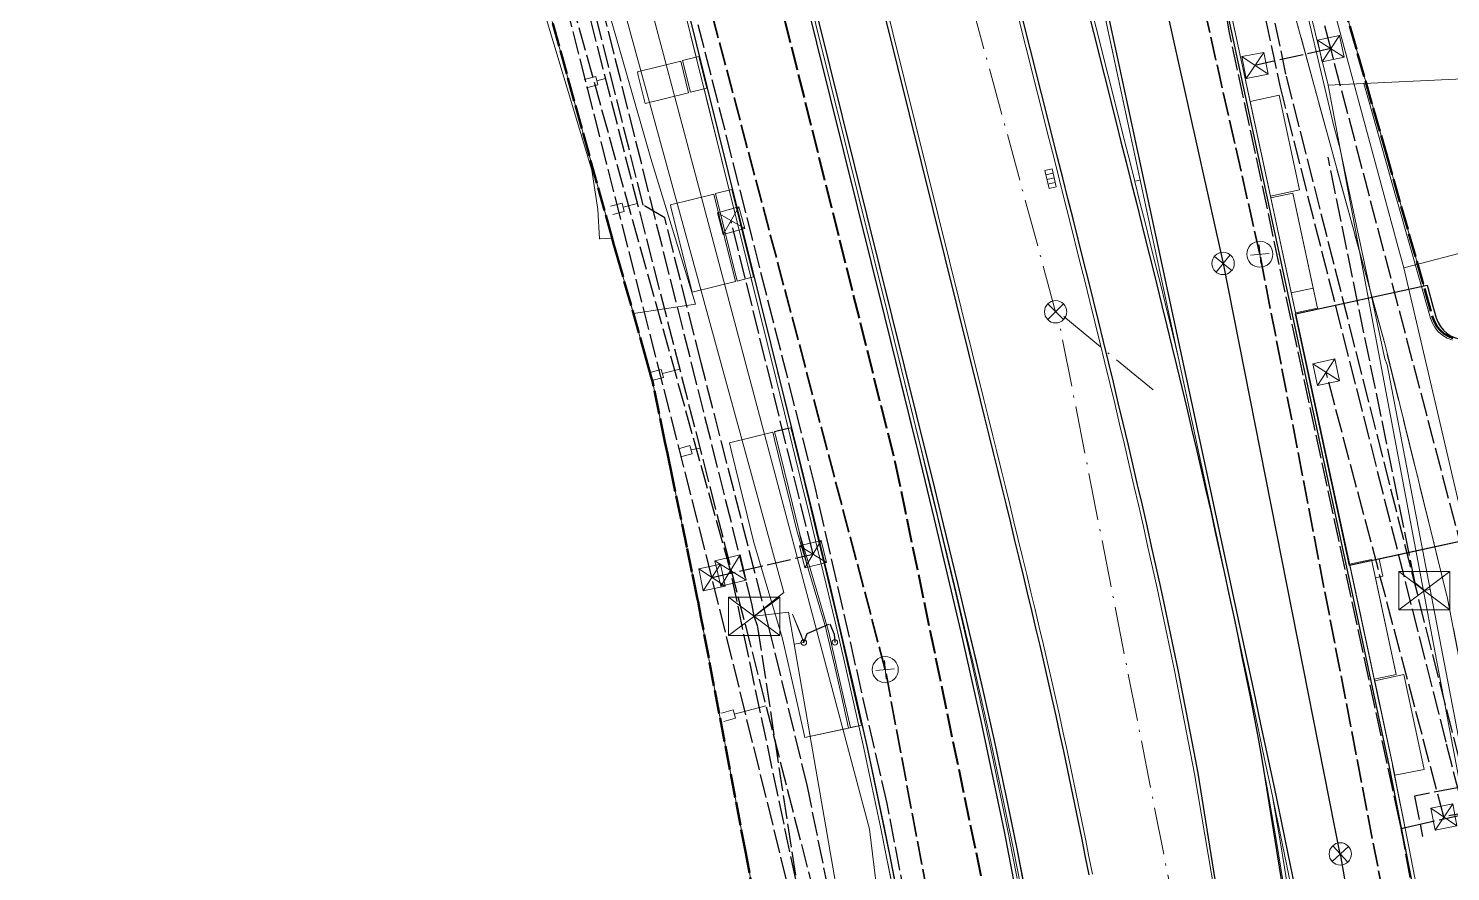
# Model space of a CAD drawing. Header units: metres. Extents: x 105014 to 106600, y 111320 to 118425.
# Drawn here: x 105888.2 to 105964.4, y 115048.5 to 115093.8 of the extents above; entities that cross this region are included whole.
import ezdxf

# ---------------------------------------------------------------- set-up
doc = ezdxf.new("R2010")
doc.units = ezdxf.units.M
doc.linetypes.add('DASHDOT', pattern=[3.556, 2.54, -0.508, 0, -0.508])
doc.linetypes.add('DASHED', pattern=[1.524, 1.27, -0.254])
for name, color, linetype, lineweight in [('00-BASE-LIMITE', 7, 'DASHED', 50), ('00-BASE-UE', 42, 'DASHED', 25), ('10-PAV-CALZADA-BRT', 12, 'CONTINUOUS', 30), ('10-PAV-CALZADA-MIXTA', 8, 'CONTINUOUS', 30), ('10-PAV-CICLORUTA', 76, 'CONTINUOUS', 18), ('10-PAV-PARADERO', 30, 'CONTINUOUS', 30), ('10-PAV-SARDINEL', 252, 'CONTINUOUS', 13), ('20-EP-ZONA-DURA', 253, 'CONTINUOUS', 13), ('20-EP-ZONA-VERDE', 84, 'CONTINUOUS', 13), ('30-RED-ENEL-NODOS', 11, 'CONTINUOUS', 13), ('30-RED-ENEL-PROY', 1, 'DASHED', 25), ('30-RED-ETB-CAMARA', 151, 'CONTINUOUS', 13), ('30-RED-ETB-EXIST', 145, 'CONTINUOUS', 13), ('30-RED-ETB-PROY', 5, 'DASHED', 25), ('30-RED-MOVISTAR-CAMARA', 141, 'CONTINUOUS', 13), ('30-RED-MOVISTAR-PROY', 4, 'DASHED', 25), ('30-RED-VANTI-EXIST', 52, 'CONTINUOUS', 13), ('30-RED-VANTI-PROY', 2, 'DASHED', 25), ('30-RED-VANTI-RETIRO', 8, 'DASHDOT', 13), ('35-RH-ACUE-DOMICILIARIA', 152, 'CONTINUOUS', 9), ('35-RH-ACUE-MATRIZ-PJ', 150, 'DASHED', 40), ('35-RH-ACUE-MENOR-EXIST', 151, 'CONTINUOUS', 13), ('35-RH-ACUE-MENOR-PROY', 5, 'DASHED', 25), ('35-RH-PLUV-COLECTOR', 96, 'CONTINUOUS', 30), ('35-RH-PLUV-NODOS', 94, 'CONTINUOUS', 13), ('35-RH-PLUV-RETIRO', 8, 'DASHDOT', 13), ('35-RH-SUDS-ZONAS', 92, 'CONTINUOUS', 20), ('36-RH-SAN-COLECTOR-PROY', 6, 'DASHED', 35), ('36-RH-SAN-POZOS', 216, 'CONTINUOUS', 13), ('60-PREDIAL-LOTE', 42, 'CONTINUOUS', 13)]:
    doc.layers.add(name, color=color, linetype=linetype, lineweight=lineweight)

# ---------------------------------------------------------------- blocks, each defined once
blk = doc.blocks.new('CAM_ETB_T_13')
for p, q in [((-1.375, -1.025), (1.375, 1.025)), ((-1.375, 1.025), (1.375, -1.025))]:
    blk.add_line(p, q)
blk.add_lwpolyline([(-1.375, -1.025), (1.375, -1.025), (1.375, 1.025), (-1.375, 1.025)], close=True)
blk = doc.blocks.new('POSTE')
blk.add_circle((0, 0), 0.15)
blk = doc.blocks.new('CAJA_ENEL')
for p, q in [((-0.6, -0.6), (0.6, 0.6)), ((-0.6, 0.6), (0.6, -0.6))]:
    blk.add_line(p, q)
blk.add_lwpolyline([(-0.6, -0.6), (0.6, -0.6), (0.6, 0.6), (-0.6, 0.6)], close=True)
blk = doc.blocks.new('CAM_MOV_CS_276')
for p, q in [((-0.7, -0.7), (0.7, 0.7)), ((-0.7, 0.7), (0.7, -0.7))]:
    blk.add_line(p, q)
blk.add_lwpolyline([(-0.7, -0.7), (0.7, -0.7), (0.7, 0.7), (-0.7, 0.7)], close=True)
blk = doc.blocks.new('POZO_SAN')
for p, q in [((-0.5, 0), (0.5, 0)), ((0, -0.5), (0, 0.5))]:
    blk.add_line(p, q)
blk.add_circle((0, 0), 0.7)
blk = doc.blocks.new('SUMIDERO')
for p, q in [((-0.25, -0.2), (-0.25, 0.2)), ((0, -0.2), (0, 0.2)), ((0.25, -0.2), (0.25, 0.2))]:
    blk.add_line(p, q)
blk.add_lwpolyline([(-0.5, -0.2), (0.5, -0.2), (0.5, 0.2), (-0.5, 0.2)], close=True)
blk = doc.blocks.new('POZO_PLUV')
for p, q in [((-0.42, -0.42), (0.42, 0.42)), ((-0.42, 0.42), (0.42, -0.42))]:
    blk.add_line(p, q)
blk.add_circle((0, 0), 0.6)

msp = doc.modelspace()

# ---------------------------------------------------------------- linework, layer by layer
at = {"layer": '00-BASE-LIMITE'}
for points in [[(105949.2017, 115133.1647), (105953.4559, 115117.2135), (105952.9517, 115117.0591), (105957.2295, 115100.7745), (105958.6279, 115095.3553), (105960.9695, 115087.1549), (105963.5007, 115078.2469), (105963.5966, 115077.9998), (105963.7316, 115077.7717), (105963.9021, 115077.5688), (105964.1034, 115077.3964), (105964.3302, 115077.2592), (105964.5763, 115077.1608)], [(105927.1283, 115046.9741), (105926.6443, 115049.5293), (105924.2443, 115062.2005), (105924.0897, 115063.0169), (105924.0457, 115063.2293), (105923.7585, 115064.6198), (105923.4851, 115065.9421), (105922.6997, 115069.7433), (105922.4445, 115070.9777), (105922.3151, 115071.6043), (105921.6433, 115074.8551), (105921.5815, 115075.0741), (105921.3265, 115075.9761), (105920.4811, 115078.9671), (105920.4777, 115078.9787), (105919.7839, 115081.4337), (105919.5429, 115082.2859), (105919.4735, 115082.5313), (105916.2681, 115094.1507)]]:
    msp.add_lwpolyline(points, dxfattribs=at)
at = {"layer": '00-BASE-UE'}
for points in [[(105949.2017, 115133.1647), (105953.4559, 115117.2135), (105952.9517, 115117.0591), (105957.2295, 115100.7745), (105958.6279, 115095.3553), (105960.9695, 115087.1549), (105963.5007, 115078.2469), (105963.5966, 115077.9998), (105963.7316, 115077.7717), (105963.9021, 115077.5688), (105964.1034, 115077.3964), (105964.3302, 115077.2592), (105964.5763, 115077.1608)], [(105927.1283, 115046.9741), (105926.6443, 115049.5293), (105924.2443, 115062.2005), (105924.0897, 115063.0169), (105924.0457, 115063.2293), (105923.7585, 115064.6199), (105923.4851, 115065.9421), (105922.6997, 115069.7433), (105922.4445, 115070.9777), (105922.3151, 115071.6043), (105921.6433, 115074.8551), (105921.5815, 115075.0741), (105921.3265, 115075.9761), (105920.4811, 115078.9671), (105920.4777, 115078.9787), (105919.7839, 115081.4337), (105919.5429, 115082.2859), (105919.4735, 115082.5313), (105916.2681, 115094.1507)]]:
    msp.add_lwpolyline(points, dxfattribs=at)
at = {"layer": '10-PAV-CALZADA-BRT'}
for points in [[(105941.7813, 115046.7547), (105941.2007, 115049.7663), (105940.6347, 115052.5289), (105939.9797, 115055.5681), (105939.3721, 115058.2735), (105938.6537, 115061.3675), (105938.0391, 115063.9451), (105937.2555, 115067.1711), (105936.7791, 115069.1065), (105935.8187, 115072.9859), (105911.9243, 115169.2963), (105910.3229, 115175.7737), (105909.5283, 115179.0229), (105908.2299, 115184.4485), (105907.2213, 115188.8069), (105906.0619, 115194.0541), (105905.1023, 115198.6687), (105904.1017, 115203.8693), (105903.2729, 115208.6233)], [(105930.2751, 115153.2111), (105946.4937, 115088.7955), (105946.7695, 115087.7001), (105947.0451, 115086.6043), (105947.3207, 115085.5081), (105947.5959, 115084.4111), (105947.8707, 115083.3135), (105948.1447, 115082.2153), (105948.4181, 115081.1165), (105948.6901, 115080.0187), (105948.9613, 115078.9187), (105949.2313, 115077.8179), (105949.5001, 115076.7161), (105949.7673, 115075.6135), (105950.0327, 115074.5101), (105950.2963, 115073.4057), (105950.5581, 115072.3005), (105950.8177, 115071.1941), (105951.0749, 115070.0869), (105951.3297, 115068.9785), (105951.5821, 115067.8691), (105951.8315, 115066.7585), (105952.0781, 115065.6467), (105952.3217, 115064.5339), (105952.5621, 115063.4199), (105952.7991, 115062.3047), (105953.0325, 115061.1883), (105953.2623, 115060.0705), (105953.4883, 115058.9515), (105953.7103, 115057.8313), (105953.9283, 115056.7099), (105954.1417, 115055.5871), (105954.3503, 115054.4665), (105956.3328, 115042.0994)], [(105952.8653, 115041.6226), (105950.9085, 115053.8301), (105950.7021, 115054.9399), (105950.4911, 115056.0491), (105950.2759, 115057.1575), (105950.0563, 115058.2649), (105949.8329, 115059.3717), (105949.6055, 115060.4775), (105949.3743, 115061.5827), (105949.1397, 115062.6871), (105948.9015, 115063.7907), (105948.6601, 115064.8937), (105948.4155, 115065.9959), (105948.1681, 115067.0975), (105947.9177, 115068.1983), (105947.6647, 115069.2987), (105947.4093, 115070.3983), (105947.1515, 115071.4975), (105946.8913, 115072.5963), (105946.6291, 115073.6943), (105946.3651, 115074.7921), (105946.0991, 115075.8893), (105945.8317, 115076.9863), (105945.5627, 115078.0829), (105945.2923, 115079.1791), (105945.0209, 115080.2749), (105944.7483, 115081.3705), (105944.4749, 115082.4659), (105944.2007, 115083.5613), (105943.9259, 115084.6563), (105943.6507, 115085.7513), (105943.3753, 115086.8461), (105943.0995, 115087.9411), (105928.9197, 115144.2589)], [(105922.1065, 115142.7901), (105939.2157, 115073.8287), (105939.4487, 115072.8895), (105939.6815, 115071.9501), (105939.9141, 115071.0107), (105940.1463, 115070.0713), (105940.3779, 115069.1317), (105940.6087, 115068.1919), (105940.8387, 115067.2519), (105941.0677, 115066.3117), (105941.2957, 115065.3711), (105941.5223, 115064.4303), (105941.7475, 115063.4891), (105941.9711, 115062.5475), (105942.1931, 115061.6057), (105942.4131, 115060.6633), (105942.6313, 115059.7203), (105942.8473, 115058.7771), (105943.0609, 115057.8331), (105943.2721, 115056.8887), (105943.4809, 115055.9437), (105943.6867, 115054.9983), (105943.8899, 115054.0521), (105944.0901, 115053.1053), (105944.2869, 115052.1577), (105944.4807, 115051.2095), (105944.6709, 115050.2607), (105944.8575, 115049.3111), (105945.0405, 115048.3609)]]:
    msp.add_lwpolyline(points, dxfattribs=at)
at = {"layer": '10-PAV-CALZADA-MIXTA'}
for points in [[(105935.3479, 115044.4311), (105934.3809, 115049.4505), (105933.1707, 115055.1971), (105932.0937, 115059.9833), (105930.6781, 115065.9833), (105929.8025, 115069.5829), (105928.0163, 115076.8181), (105920.5907, 115106.7484), (105918.4439, 115115.4017), (105918.4349, 115115.4379), (105912.0605, 115141.1309), (105912.0551, 115141.1527), (105910.4443, 115147.6453), (105905.4635, 115167.7209), (105903.7331, 115174.7207), (105902.8729, 115178.2377), (105901.4669, 115184.1135), (105900.3731, 115188.8405), (105899.1149, 115194.5359), (105898.6142, 115196.903), (105892.7649, 115245.9476)], [(105902.2489, 115211.4047), (105903.1317, 115206.3383), (105904.1999, 115200.7831), (105905.2255, 115195.8485), (105906.4681, 115190.2241), (105907.5501, 115185.5477), (105908.9463, 115179.7125), (105909.8017, 115176.2155), (105911.5295, 115169.2259), (105921.6888, 115128.2787), (105934.0825, 115078.3229), (105935.8721, 115071.0739), (105936.7543, 115067.4463), (105938.1831, 115061.3905), (105939.2759, 115056.5341), (105940.5069, 115050.6891), (105941.4957, 115045.5569)], [(105956.0987, 115047.7625), (105955.7421, 115049.5005), (105955.3815, 115051.2377), (105955.0175, 115052.9741), (105954.6505, 115054.7099), (105954.2811, 115056.4453), (105953.9101, 115058.1803), (105953.5379, 115059.9149), (105953.1651, 115061.6495), (105929.6445, 115171.0561)], [(105941.9105, 115143.7369), (105958.4193, 115066.9455), (105959.2755, 115062.9631), (105960.8387, 115055.6559), (105961.1161, 115054.3437), (105963.7833, 115040.7991)]]:
    msp.add_lwpolyline(points, dxfattribs=at)
at = {"layer": '10-PAV-CICLORUTA'}
for points in [[(105923.5837, 115090.3243), (105921.2543, 115089.7465), (105920.8805, 115091.2535), (105920.8323, 115091.4477), (105923.1615, 115092.0255), (105923.5837, 115090.3243)], [(105926.0953, 115080.2003), (105923.7657, 115079.6233), (105922.6509, 115084.1171), (105922.6027, 115084.3113), (105924.9321, 115084.8891), (105926.0953, 115080.2003)], [(105928.1957, 115071.7221), (105928.6247, 115069.9769), (105929.0505, 115068.2337), (105929.4071, 115066.7617), (105930.9253, 115061.6723), (105931.0019, 115061.3459), (105931.4029, 115059.6095), (105931.7971, 115057.8743), (105932.1615, 115056.2405), (105929.8153, 115055.7353), (105929.4557, 115057.3471), (105929.0635, 115059.0737), (105928.6643, 115060.8021), (105928.5927, 115061.1071), (105927.0747, 115066.1963), (105926.7185, 115067.6663), (105926.2937, 115069.4059), (105925.8655, 115071.1481), (105925.7687, 115071.5403), (105928.0987, 115072.1157), (105928.1957, 115071.7221)]]:
    msp.add_lwpolyline(points, close=True, dxfattribs=at)
at = {"layer": '10-PAV-PARADERO'}
msp.add_lwpolyline([(105959.0293, 115064.9589), (105956.1254, 115078.4663), (105963.1934, 115079.9949), (105963.5041, 115078.878), (105963.6841, 115078.2445), (105963.7769, 115078.0039), (105963.9068, 115077.7811), (105964.0704, 115077.5819), (105964.2637, 115077.4111), (105964.4816, 115077.2732), (105964.7186, 115077.1717), (105964.9688, 115077.1092), (105965.2833, 115077.0879), (105967.987, 115066.9101), (105959.0293, 115064.9589)], close=True, dxfattribs=at)
at = {"layer": '10-PAV-SARDINEL'}
for points in [[(105955.9028, 115047.7226), (105955.5463, 115049.4601), (105955.1858, 115051.1969), (105954.8218, 115052.9329), (105954.4549, 115054.6684), (105954.0855, 115056.4036), (105953.7146, 115058.1384), (105953.3424, 115059.8729), (105952.9696, 115061.6075), (105929.449, 115171.0141)], [(105929.6445, 115171.0561), (105953.1651, 115061.6495), (105953.5379, 115059.9149), (105953.9101, 115058.1803), (105954.2811, 115056.4453), (105954.6505, 115054.7099), (105955.0175, 115052.9741), (105955.3815, 115051.2377), (105955.7421, 115049.5005), (105956.0987, 115047.7625)], [(105911.7236, 115169.2741), (105921.8829, 115128.3269), (105934.2766, 115078.371), (105935.1736, 115074.7469), (105936.0664, 115071.1216), (105936.5097, 115069.3079), (105936.9488, 115067.4931), (105937.4314, 115065.4754), (105937.9078, 115063.4562), (105938.378, 115061.4355), (105938.7486, 115059.8174), (105939.1131, 115058.1979), (105939.4713, 115056.5769), (105939.788, 115055.1167), (105940.0989, 115053.6553), (105940.4039, 115052.1926), (105940.703, 115050.7287), (105940.9592, 115049.4466), (105941.2095, 115048.1632)], [(105911.9243, 115169.2963), (105935.8187, 115072.9859), (105936.7791, 115069.1065), (105937.2555, 115067.1711), (105937.6489, 115065.5585), (105938.0391, 115063.9451), (105938.348, 115062.6567), (105938.6537, 115061.3675), (105939.0155, 115059.8211), (105939.3721, 115058.2735), (105939.6785, 115056.9214), (105939.9797, 115055.5681), (105940.3109, 115054.0493), (105940.6347, 115052.5289), (105940.9214, 115051.1484), (105941.2007, 115049.7663), (105941.3984, 115048.7632), (105941.592, 115047.7594)], [(105941.0131, 115048.1253), (105940.7629, 115049.4078), (105940.5069, 115050.6891), (105940.208, 115052.1522), (105939.9032, 115053.6141), (105939.5925, 115055.0747), (105939.2759, 115056.5341), (105938.9178, 115058.1543), (105938.5536, 115059.7731), (105938.1831, 115061.3905), (105937.713, 115063.4106), (105937.2368, 115065.4292), (105936.7543, 115067.4463), (105936.3153, 115069.2606), (105935.8721, 115071.0739), (105934.9794, 115074.6989), (105934.0825, 115078.3229), (105921.6888, 115128.2787), (105911.5295, 115169.2259)], [(105941.3956, 115047.722), (105941.2021, 115048.7249), (105941.0046, 115049.7272), (105940.7255, 115051.1083), (105940.439, 115052.4877), (105940.1154, 115054.0072), (105939.7843, 115055.5254), (105939.4834, 115056.8776), (105939.1771, 115058.229), (105938.8207, 115059.7759), (105938.4591, 115061.3217), (105938.1535, 115062.6104), (105937.8447, 115063.8983), (105937.4546, 115065.5113), (105937.0613, 115067.1235), (105936.585, 115069.0586), (105935.6246, 115072.9378), (105934.2766, 115078.371), (105921.8827, 115128.3268), (105911.7302, 115169.2482)], [(105930.469, 115153.2599), (105946.6876, 115088.8443), (105946.9635, 115087.7489), (105947.2391, 115086.6531), (105947.5147, 115085.5569), (105947.7899, 115084.4598), (105948.0648, 115083.362), (105948.3388, 115082.2637), (105948.6122, 115081.1647), (105948.8843, 115080.0667), (105949.1555, 115078.9665), (105949.4256, 115077.8654), (105949.6945, 115076.7634), (105949.8435, 115076.1485), (105952.9696, 115061.6075), (105953.3424, 115059.8729), (105953.7146, 115058.1384), (105954.0855, 115056.4036), (105954.4549, 115054.6684), (105954.8218, 115052.9329), (105954.876, 115052.6743), (105955.059, 115051.6328), (105955.3035, 115050.1958), (105955.5403, 115048.7577), (105955.7695, 115047.3182)], [(105955.5719, 115047.2873), (105955.3429, 115048.7257), (105955.1062, 115050.1628), (105954.8619, 115051.5987), (105954.6099, 115053.0333), (105954.3503, 115054.4665), (105954.1417, 115055.5871), (105953.9283, 115056.7099), (105953.7103, 115057.8313), (105953.4883, 115058.9515), (105953.2623, 115060.0705), (105953.0325, 115061.1883), (105952.7991, 115062.3047), (105952.5621, 115063.4199), (105952.3217, 115064.5339), (105952.0781, 115065.6467), (105951.8315, 115066.7585), (105951.5821, 115067.8691), (105951.3297, 115068.9785), (105951.0749, 115070.0869), (105950.8177, 115071.1941), (105950.5581, 115072.3005), (105950.2963, 115073.4057), (105950.0327, 115074.5101), (105949.7673, 115075.6135), (105949.5001, 115076.7161), (105949.2313, 115077.8179), (105948.9613, 115078.9187), (105948.6901, 115080.0187), (105948.4181, 115081.1165), (105948.1447, 115082.2153), (105947.8707, 115083.3135), (105947.5959, 115084.4111), (105947.3207, 115085.5081), (105947.0451, 115086.6043), (105946.7695, 115087.7001), (105946.4937, 115088.7955), (105930.2751, 115153.2111)], [(105962.8979, 115045.3147), (105962.0088, 115049.8295), (105961.1161, 115054.3437), (105960.8387, 115055.6559), (105959.2755, 115062.9631), (105958.4193, 115066.9455), (105941.9105, 115143.7369)], [(105942.106, 115143.7789), (105958.6148, 115066.9875), (105959.4711, 115063.005), (105961.0344, 115055.6975), (105961.3121, 115054.3838), (105962.205, 115049.8683), (105963.0941, 115045.3533)], [(105934.4351, 115048.1586), (105934.1849, 115049.4109), (105933.8912, 115050.8485), (105933.5917, 115052.285), (105933.2864, 115053.7203), (105932.9753, 115055.1543), (105932.6226, 115056.7504), (105932.2638, 115058.345), (105931.8988, 115059.9383), (105931.4333, 115061.9391), (105930.9615, 115063.9385), (105930.4837, 115065.9366), (105930.0481, 115067.7364), (105929.6083, 115069.5353), (105928.7173, 115073.1531), (105927.8222, 115076.77), (105920.3966, 115106.7002), (105918.2498, 115115.3535), (105918.2408, 115115.3897), (105911.8664, 115141.0828)], [(105912.0605, 115141.1309), (105918.4349, 115115.4379), (105918.4439, 115115.4017), (105920.5907, 115106.7484), (105928.0163, 115076.8181), (105928.9115, 115073.201), (105929.8025, 115069.5829), (105930.2424, 115067.7836), (105930.6781, 115065.9833), (105931.1561, 115063.9847), (105931.628, 115061.9847), (105932.0937, 115059.9833), (105932.4588, 115058.3893), (105932.8178, 115056.7939), (105933.1707, 115055.1971), (105933.4819, 115053.7623), (105933.7874, 115052.3262), (105934.087, 115050.889), (105934.3809, 115049.4505), (105934.6313, 115048.1973)]]:
    msp.add_lwpolyline(points, dxfattribs=at)
at = {"layer": '20-EP-ZONA-DURA'}
for points in [[(105923.0152, 115096.1454), (105923.9858, 115092.2332), (105923.262, 115092.0506), (105923.2585, 115092.0497), (105923.6807, 115090.3485), (105924.4086, 115090.529), (105925.7571, 115085.0937), (105925.0291, 115084.9131), (105926.1925, 115080.2243), (105926.9205, 115080.4046), (105927.8222, 115076.77), (105928.7173, 115073.1531), (105928.9194, 115072.3324), (105928.1925, 115072.1523), (105928.1957, 115072.1397), (105928.2929, 115071.7459), (105928.7217, 115070.0007), (105929.1475, 115068.2573), (105929.5037, 115066.7877), (105929.5697, 115066.5157), (105929.9371, 115064.9849), (105929.4071, 115066.7617), (105929.0505, 115068.2337), (105928.6247, 115069.9769), (105928.1957, 115071.7221), (105928.0987, 115072.1157), (105925.7687, 115071.5403), (105925.8655, 115071.1481), (105926.2937, 115069.4059), (105926.7185, 115067.6663), (105927.0747, 115066.1963), (105928.5927, 115061.1071), (105928.6643, 115060.8021), (105929.0635, 115059.0737), (105929.4557, 115057.3471), (105929.8153, 115055.7353), (105931.9659, 115056.1985), (105932.1615, 115056.2406), (105932.7092, 115056.3585), (105932.9753, 115055.1543), (105933.2864, 115053.7203), (105933.5917, 115052.285), (105933.8912, 115050.8485), (105934.1849, 115049.4109), (105934.4285, 115048.1916)], [(105958.6279, 115095.3553), (105960.9695, 115087.1549), (105963.0149, 115079.9563), (105956.1462, 115078.4708), (105956.1357, 115078.5199), (105957.3089, 115078.7717), (105957.0777, 115079.8469), (105955.9847, 115084.9307), (105954.8117, 115084.6785), (105954.7905, 115084.7763), (105956.3543, 115085.1129), (105955.2613, 115090.1967), (105953.6975, 115089.8605), (105952.5627, 115095.1395)], [(105927.1283, 115046.9741), (105926.6443, 115049.5293), (105924.2443, 115062.2005), (105924.0897, 115063.0169), (105924.0457, 115063.2293), (105923.7585, 115064.6198), (105923.4851, 115065.9421), (105922.6997, 115069.7433), (105922.4445, 115070.9777), (105922.3151, 115071.6043), (105921.6433, 115074.8551), (105921.5815, 115075.0741), (105921.3265, 115075.9761), (105920.4811, 115078.9671), (105920.4777, 115078.9787), (105919.7839, 115081.4337), (105919.5429, 115082.2859), (105919.4735, 115082.5313), (105916.2681, 115094.1507)], [(105941.2095, 115048.1632), (105940.9592, 115049.4466), (105940.703, 115050.7287), (105940.4039, 115052.1926), (105940.0989, 115053.6553), (105939.788, 115055.1167), (105939.4713, 115056.5769), (105939.1131, 115058.1979), (105938.7486, 115059.8174), (105938.378, 115061.4355), (105937.9078, 115063.4562), (105937.4314, 115065.4754), (105936.9488, 115067.4931), (105936.5097, 115069.3079), (105936.0664, 115071.1216), (105935.1736, 115074.7469), (105934.2766, 115078.371), (105935.6246, 115072.9378), (105936.585, 115069.0586), (105937.0613, 115067.1235), (105937.4546, 115065.5113), (105937.8447, 115063.8983), (105938.1535, 115062.6104), (105938.4591, 115061.3217), (105938.8207, 115059.7759), (105939.1771, 115058.229), (105939.4834, 115056.8776), (105939.7843, 115055.5254), (105940.1154, 115054.0072), (105940.439, 115052.4877), (105940.7255, 115051.1083), (105941.0046, 115049.7272), (105941.2021, 115048.7249), (105941.3956, 115047.722)], [(105963.0941, 115045.3533), (105962.205, 115049.8683), (105961.3424, 115054.2304), (105961.4525, 115053.7113), (105963.0311, 115054.0217), (105961.9435, 115059.1067), (105960.3793, 115058.7723), (105960.6814, 115057.3474), (105959.6349, 115062.2394), (105960.3585, 115058.8699), (105961.5337, 115059.1205), (105960.4196, 115064.3024), (105960.8101, 115064.3865), (105960.6129, 115065.3038), (105967.8191, 115066.8735)]]:
    msp.add_lwpolyline(points, dxfattribs=at)
for points in [[(105920.8805, 115091.2535), (105921.2543, 115089.7465), (105923.5837, 115090.3243), (105923.1615, 115092.0255), (105920.8323, 115091.4477), (105920.8805, 115091.2535)], [(105922.6509, 115084.1171), (105923.7657, 115079.6233), (105926.0953, 115080.2003), (105924.9321, 115084.8891), (105922.6027, 115084.3113), (105922.6509, 115084.1171)]]:
    msp.add_lwpolyline(points, close=True, dxfattribs=at)
at = {"layer": '20-EP-ZONA-VERDE'}
for points in [[(105929.4489, 115171.0141), (105947.8031, 115085.6393), (105947.5097, 115085.5763), (105947.2391, 115086.6531), (105946.9633, 115087.7491), (105946.6877, 115088.8443), (105930.4689, 115153.2599)], [(105928.7259, 115144.2101), (105942.9057, 115087.8923), (105943.1813, 115086.7973), (105943.4567, 115085.7025), (105943.7319, 115084.6075), (105944.0067, 115083.5125), (105944.2809, 115082.4175), (105944.5543, 115081.3221), (105944.8267, 115080.2267), (105945.0981, 115079.1309), (105945.3683, 115078.0351), (105945.6373, 115076.9387), (105945.9047, 115075.8421), (105946.1705, 115074.7451), (105946.4347, 115073.6477), (105946.6967, 115072.5499), (105946.9567, 115071.4517), (105947.2145, 115070.3529), (105947.4699, 115069.2535), (105947.7229, 115068.1537), (105947.9731, 115067.0533), (105948.2203, 115065.9523), (105948.4649, 115064.8505), (105948.7061, 115063.7481), (105948.9441, 115062.6451), (105949.1787, 115061.5413), (105949.4097, 115060.4369), (105949.6369, 115059.3317), (105949.8603, 115058.2257), (105950.0795, 115057.1189), (105950.2947, 115056.0115), (105950.5055, 115054.9031), (105950.7119, 115053.7937), (105951.9995, 115046.1796)], [(105945.2369, 115048.3983), (105945.0539, 115049.3493), (105944.8671, 115050.2997), (105944.6767, 115051.2493), (105944.4829, 115052.1981), (105944.2857, 115053.1463), (105944.0855, 115054.0937), (105943.8823, 115055.0405), (105943.6761, 115055.9867), (105943.4673, 115056.9321), (105943.2561, 115057.8771), (105943.0423, 115058.8215), (105942.8261, 115059.7653), (105942.6079, 115060.7085), (105942.3879, 115061.6513), (105942.1659, 115062.5937), (105941.9421, 115063.5355), (105941.7167, 115064.4769), (105941.4901, 115065.4181), (105941.2621, 115066.3589), (105941.0331, 115067.2993), (105940.8031, 115068.2395), (105940.5721, 115069.1795), (105940.3405, 115070.1191), (105940.1083, 115071.0587), (105939.8757, 115071.9983), (105939.6429, 115072.9377), (105939.4097, 115073.8769), (105922.3009, 115142.8373)]]:
    msp.add_lwpolyline(points, dxfattribs=at)
for points in [[(105924.5541, 115090.5651), (105923.6807, 115090.3485), (105923.2585, 115092.0497), (105924.1321, 115092.2663), (105924.5541, 115090.5651)], [(105956.3543, 115085.1129), (105954.7905, 115084.7763), (105953.6975, 115089.8605), (105955.2613, 115090.1967), (105956.3543, 115085.1129)], [(105927.0661, 115080.4407), (105926.1925, 115080.2243), (105925.0291, 115084.9131), (105925.9027, 115085.1299), (105927.0661, 115080.4407)], [(105957.3089, 115078.7717), (105956.1357, 115078.5199), (105954.8117, 115084.6785), (105955.9847, 115084.9307), (105957.3089, 115078.7717)], [(105929.1667, 115071.9613), (105929.5959, 115070.2149), (105930.0221, 115068.4701), (105930.4445, 115066.7267), (105930.8627, 115064.9849), (105931.2759, 115063.2441), (105931.6837, 115061.5045), (105932.0851, 115059.7659), (105932.4801, 115058.0281), (105932.8459, 115056.3879), (105932.2587, 115056.2637), (105931.8945, 115057.8967), (105931.5005, 115059.6313), (105931.0993, 115061.3681), (105930.6043, 115063.0985), (105930.0943, 115064.8079), (105929.5837, 115066.5199), (105929.5037, 115066.7877), (105929.1475, 115068.2573), (105928.7217, 115070.0007), (105928.2929, 115071.7459), (105928.1957, 115072.1397), (105929.0695, 115072.3553), (105929.1667, 115071.9613)], [(105961.5337, 115059.1205), (105960.3585, 115058.8699), (105959.0361, 115065.0277), (105960.2095, 115065.2799), (105961.5337, 115059.1205)], [(105963.0311, 115054.0217), (105961.4525, 115053.7113), (105960.3793, 115058.7723), (105961.9435, 115059.1067), (105963.0311, 115054.0217)]]:
    msp.add_lwpolyline(points, close=True, dxfattribs=at)
at = {"layer": '30-RED-ENEL-PROY'}
for points in [[(105958.0243, 115092.6899), (105952.7173, 115113.2499)], [(105924.8325, 115064.3223), (105915.1635, 115102.3709)], [(105958.0243, 115092.6899), (105953.9575, 115091.7889)], [(105968.5945, 115052.3429), (105958.0243, 115092.6899)], [(105930.2565, 115065.5707), (105925.8579, 115083.4633)], [(105964.0895, 115051.4741), (105957.7745, 115075.3277)], [(105924.8325, 115064.3223), (105930.2565, 115065.5707)], [(105931.7581, 115036.2379), (105924.8325, 115064.3223)], [(105968.5945, 115052.3429), (105964.0895, 115051.4741)]]:
    msp.add_lwpolyline(points, dxfattribs=at)
at = {"layer": '30-RED-ETB-EXIST'}
for points in [[(105963.041, 115063.613), (105963.359, 115063.674), (105961.048, 115075.724), (105960.932, 115076.054), (105958.521, 115087.299), (105958.194, 115088.527), (105952.373, 115113.155), (105952.045, 115114.383), (105946.863, 115131.126)], [(105927.096, 115062.24), (105928.696, 115063.515), (105916.72, 115107.189), (105916.512, 115107.647), (105915.866, 115107.588)], [(105971.354, 114997.515), (105970.478, 115027.033), (105970.151, 115028.261), (105963.359, 115063.674), (105963.041, 115063.613)], [(105929.759, 115060.833), (105929.244, 115060.744), (105928.947, 115062.455), (105927.096, 115062.24)], [(105929.759, 115060.833), (105929.627, 115061.25), (105929.161, 115062.359), (105929.759, 115060.833)], [(105936.513, 115022.698), (105935.866, 115022.586), (105929.244, 115060.744), (105929.759, 115060.833)]]:
    msp.add_lwpolyline(points, dxfattribs=at)
at = {"layer": '30-RED-ETB-PROY'}
for points in [[(105927.096, 115062.24), (105926.986, 115062.832), (105915.938, 115106.981), (105915.866, 115107.588)], [(105963.041, 115063.613), (105962.558, 115064.007), (105957.876, 115086.864)], [(105933.909, 115017.672), (105933.928, 115018.219), (105927.294, 115061.666), (105927.096, 115062.24)], [(105929.759, 115060.833), (105929.938, 115061.308), (105931.152, 115061.827), (105931.394, 115061.286), (105931.426, 115060.84)]]:
    msp.add_lwpolyline(points, dxfattribs=at)
at = {"layer": '30-RED-MOVISTAR-PROY'}
for points in [[(105925.8263, 115064.6933), (105910.4069, 115119.9891)], [(105931.8467, 115036.1827), (105925.8263, 115064.6933)]]:
    msp.add_lwpolyline(points, dxfattribs=at)
at = {"layer": '30-RED-VANTI-EXIST'}
msp.add_lwpolyline([(105966.4697, 115051.9059), (105964.2919, 115063.1927), (105960.9507, 115076.7295), (105954.9502, 115098.6976)], dxfattribs=at)
at = {"layer": '30-RED-VANTI-PROY'}
for points in [[(105933.5261, 114981.5606), (105934.3855, 114999.7325), (105934.6807, 115011.0547), (105934.4631, 115019.5289), (105934.0189, 115027.0501), (105933.5709, 115030.4437), (105932.8511, 115037.6945), (105931.7063, 115044.5119), (105929.9507, 115053.1109), (105927.9087, 115061.5769), (105924.2513, 115075.8437), (105922.3075, 115083.6097), (105921.1419, 115084.2909), (105917.3823, 115099.3829), (105916.2929, 115104.0201), (105915.4717, 115105.2577), (105914.3815, 115109.6103), (105908.5091, 115122.9937), (105893.3677, 115127.2413), (105881.1725, 115130.6333)], [(105933.2701, 114937.1827), (105933.4021, 114938.5425), (105933.9107, 114940.9207), (105934.2403, 114944.0947), (105934.0987, 114945.7799), (105935.8243, 114962.0609), (105936.6605, 114969.4869), (105935.2573, 114974.8501), (105938.4567, 114987.2961), (105938.7469, 114992.7005), (105938.5299, 114998.6185), (105938.8699, 115011.0993), (105938.5451, 115022.9281), (105938.4191, 115028.4239), (105936.3377, 115041.1395), (105934.2273, 115052.1923), (105930.3895, 115069.1029), (105922.0403, 115102.1291), (105920.8477, 115108.7615), (105919.8579, 115112.8141), (105917.6994, 115123.1835)], [(105961.698, 115051.359), (105959.4407, 115061.7751), (105955.9043, 115078.1349), (105952.5917, 115093.5313), (105951.9244, 115097.319)], [(105962.3426, 115050.9809), (105966.4697, 115051.9059)], [(105961.7291, 115051.2152), (105961.698, 115051.359)], [(105961.7694, 115051.0293), (105961.7291, 115051.2152)], [(105961.8249, 115050.7493), (105961.7987, 115050.8941), (105961.7694, 115051.0293)], [(105961.8091, 115050.8619), (105962.0203, 115050.9092)], [(105961.8589, 115050.5616), (105961.8249, 115050.7493)], [(105961.885, 115050.4169), (105961.8589, 115050.5616)], [(105967.4089, 114976.4237), (105968.0149, 114991.2195), (105968.1425, 114999.5547), (105967.7599, 115010.1741), (105966.7597, 115021.1561), (105964.9959, 115033.2245), (105961.885, 115050.4169)], [(105962.0203, 115050.9092), (105962.1995, 115050.9493)], [(105962.1995, 115050.9493), (105962.3426, 115050.9809)]]:
    msp.add_lwpolyline(points, dxfattribs=at)
at = {"layer": '30-RED-VANTI-RETIRO'}
msp.add_lwpolyline([(105966.4697, 115051.9059), (105964.2919, 115063.1927), (105960.9507, 115076.7295), (105954.9502, 115098.6976)], dxfattribs=at)
at = {"layer": '35-RH-ACUE-DOMICILIARIA'}
for points in [[(105917.9819, 115091.0299), (105918.6007, 115091.1933), (105918.7177, 115090.7498), (105918.0989, 115090.5865)], [(105918.6592, 115090.9716), (105919.1185, 115091.0904)], [(105919.3935, 115084.2412), (105920.0123, 115084.4046), (105920.1294, 115083.9611), (105919.5106, 115083.7977)], [(105920.0708, 115084.1828), (105920.836, 115084.3756)], [(105921.4981, 115075.3228), (105922.1169, 115075.4862), (105922.234, 115075.0427), (105921.6152, 115074.8794)], [(105922.1754, 115075.2645), (105923.1041, 115075.4968)], [(105923.0371, 115071.2285), (105923.6559, 115071.3919), (105923.773, 115070.9484), (105923.1542, 115070.7851)], [(105923.7144, 115071.1702), (105924.1919, 115071.2551)], [(105925.3496, 115057.0376), (105925.9654, 115057.212), (105926.0904, 115056.7707), (105925.4746, 115056.5963)], [(105926.0279, 115056.9914), (105927.7179, 115057.4399)]]:
    msp.add_lwpolyline(points, dxfattribs=at)
at = {"layer": '35-RH-ACUE-MATRIZ-PJ'}
msp.add_lwpolyline([(105921.6448, 115109.8837), (105924.6709, 115110.5242), (105934.665, 115070.4493), (105941.1286, 115039.2852), (105941.8516, 115034.4042), (105943.2649, 115018.003), (105943.4533, 115008.2618), (105943.3221, 114995.8128), (105942.2586, 114981.9417), (105938.6023, 114944.2511), (105950.5426, 114943.1552)], dxfattribs=at)
at = {"layer": '35-RH-ACUE-MENOR-EXIST'}
for points in [[(105935.2721, 114980.4066), (105938.03, 115011.89), (105933.29, 115050.81), (105914.7, 115120.71)], [(105961.94, 115080.94), (105961.6795, 115081.9052), (105951.85, 115118.33)], [(105965.79, 115081.93), (105961.94, 115080.94)], [(105965.6536, 114944.1161), (105969.3579, 114972.5406), (105970.33, 114980), (105972.94, 115007.82), (105968.3, 115053.64), (105961.94, 115080.94)]]:
    msp.add_lwpolyline(points, dxfattribs=at)
at = {"layer": '35-RH-ACUE-MENOR-PROY'}
for points in [[(105888.829, 115227.7727), (105891.4661, 115206.8979), (105891.6101, 115205.9373), (105891.7051, 115205.3036), (105898.4204, 115175.7354), (105903.113, 115158.1438), (105904.1884, 115153.3432), (105905.7584, 115146.3344), (105904.8126, 115142.6441), (105905.9932, 115136.4094), (105906.1864, 115135.2194), (105906.3728, 115134.0712), (105907.8127, 115125.2322), (105907.971, 115124.2344), (105908.1431, 115123.2171), (105911.2254, 115119.0895), (105912.3286, 115117.6122), (105917.5398, 115097.2486), (105933.1177, 115036.3678)], [(105930.3721, 115216.0505), (105932.9794, 115194.4395), (105935.8842, 115175.9161), (105937.0823, 115175.0079), (105938.9531, 115166.8231), (105940.6861, 115159.2415), (105940.5341, 115152.9059), (105944.4183, 115134.8677), (105947.0929, 115133.5437), (105949.1201, 115126.3037), (105949.582, 115124.6551), (105948.4119, 115122.7889), (105949.0768, 115119.6881), (105955.2885, 115090.7044), (105964.2209, 115055.3869), (105964.8143, 115053.0433), (105966.7025, 115045.5782)], [(105967.1699, 115045.6562), (105955.6203, 115091.3241), (105949.1116, 115122.4309), (105950.2185, 115124.5267), (105947.554, 115133.9727), (105944.8423, 115135.3628), (105940.93, 115153.4706), (105941.1585, 115159.3221), (105938.3481, 115172.0828), (105939.5597, 115174.0622), (105939.1849, 115175.8973), (105933.3677, 115194.4042), (105931.2334, 115212.5225)], [(105964.8143, 115053.0433), (105962.5113, 115052.5858), (105962.9465, 115050.4285)]]:
    msp.add_lwpolyline(points, dxfattribs=at)
at = {"layer": '35-RH-PLUV-COLECTOR'}
for points in [[(105943.3201, 115121.2843), (105952.2468, 115081.1688)], [(105943.3201, 115121.2843), (105952.2468, 115081.1688)], [(105952.2468, 115081.1688), (105958.512, 115049.4829)], [(105952.2468, 115081.1688), (105958.512, 115049.4829)], [(105958.5346, 115049.488), (105964.7128, 115013.8068)], [(105958.5346, 115049.488), (105964.7128, 115013.8068)]]:
    msp.add_lwpolyline(points, dxfattribs=at)
at = {"layer": '35-RH-PLUV-RETIRO'}
for points in [[(105943.2668, 115078.577), (105930.345, 115126.032)], [(105955.4161, 115017.1828), (105943.4434, 115078.0606)], [(105943.7067, 115078.3153), (105948.7222, 115074.1931)]]:
    msp.add_lwpolyline(points, dxfattribs=at)
at = {"layer": '35-RH-SUDS-ZONAS'}
for points in [[(105955.9848, 115084.9307), (105954.8116, 115084.6784), (105955.9044, 115079.5951), (105957.0776, 115079.8473), (105955.9848, 115084.9307)], [(105963.031, 115054.0217), (105961.4525, 115053.7112), (105960.3793, 115058.7722), (105961.9435, 115059.1067), (105963.031, 115054.0217)]]:
    msp.add_lwpolyline(points, close=True, dxfattribs=at)
at = {"layer": '36-RH-SAN-COLECTOR-PROY'}
for points in [[(105934.1276, 115059.38), (105915.2285, 115130.9086)], [(105954.2215, 115081.6637), (105943.5207, 115128.9392)], [(105963.42, 115033.86), (105954.2215, 115081.6637)], [(105939.7411, 115029.4518), (105934.1276, 115059.38)]]:
    msp.add_lwpolyline(points, dxfattribs=at)
at = {"layer": '60-PREDIAL-LOTE'}
msp.add_lwpolyline([(105971.0919, 115091.4827), (105968.9123, 115091.2561), (105957.8898, 115090.7331), (105953.0071, 115110.5221), (105965.8264, 115112.1936), (105989.1859, 115113.1387), (105990.3263, 115093.1621), (105971.0919, 115091.4827)], close=True, dxfattribs=at)
for points in [[(105916.4109, 115104.8122), (105921.5605, 115086.7886), (105923.95, 115078.985), (105920.6184, 115078.4809), (105920.4777, 115078.9786), (105919.7837, 115081.4336), (105919.5428, 115082.2859), (105919.4735, 115082.5312), (105918.8435, 115082.4821), (105918.8054, 115082.4791), (105918.7191, 115084.0547), (105918.3998, 115086.1681), (105915.024, 115097.3624)], [(105965.2099, 115051.8429), (105957.8898, 115090.7331), (105959.7991, 115090.8237), (105960.2251, 115089.3163), (105961.5329, 115084.6887), (105961.5347, 115084.6817), (105961.6363, 115084.3225), (105963.3735, 115078.2283), (105963.4761, 115077.9579), (105963.4779, 115077.9549), (105963.6229, 115077.7087), (105963.6249, 115077.7063), (105963.8097, 115077.4877), (105963.8169, 115077.4809), (105964.0311, 115077.3017), (105964.0347, 115077.2993), (105964.2719, 115077.1599), (105964.2763, 115077.1575), (105964.2811, 115077.1553), (105964.5525, 115077.0533)]]:
    msp.add_lwpolyline(points, dxfattribs=at)

# ---------------------------------------------------------------- block references
at = {"layer": '30-RED-ENEL-NODOS'}
for p, rotation in [((105958.0242, 115092.6899), 101.9), ((105953.9575, 115091.7889), 101), ((105925.8579, 115083.4633), 105), ((105957.7743, 115075.3277), 102.2), ((105930.2564, 115065.5706), 103.7), ((105924.8324, 115064.3222), 101.9), ((105964.0895, 115051.474), 101)]:
    msp.add_blockref('CAJA_ENEL', p, dxfattribs=dict(at, rotation=rotation))
at = {"layer": '30-RED-ETB-CAMARA'}
for name, p in [('CAM_ETB_T_13', (105963.041, 115063.613)), ('CAM_ETB_T_13', (105927.096, 115062.24)), ('POSTE', (105929.759, 115060.833)), ('POSTE', (105931.426, 115060.84))]:
    msp.add_blockref(name, p, dxfattribs=at)
at = {"layer": '30-RED-MOVISTAR-CAMARA', "rotation": 103.7}
msp.add_blockref('CAM_MOV_CS_276', (105925.8263, 115064.6932), dxfattribs=at)
at = {"layer": '35-RH-PLUV-NODOS'}
for name, p, rotation in [('SUMIDERO', (105942.996, 115085.7166), 283), ('SUMIDERO', (105942.996, 115085.7166), 283), ('SUMIDERO', (105942.996, 115085.7166), 283), ('POZO_PLUV', (105952.2468, 115081.1688), 276), ('POZO_PLUV', (105952.2468, 115081.1688), 276), ('POZO_PLUV', (105958.5346, 115049.488), 268), ('POZO_PLUV', (105958.5346, 115049.488), 268)]:
    msp.add_blockref(name, p, dxfattribs=dict(at, rotation=rotation))
msp.add_blockref('POZO_PLUV', (105943.2668, 115078.577), dxfattribs=at)
at = {"layer": '36-RH-SAN-POZOS', "rotation": 275}
for p in [(105954.2215, 115081.6637), (105934.1276, 115059.376)]:
    msp.add_blockref('POZO_SAN', p, dxfattribs=at)

doc.saveas('drawing.dxf')
